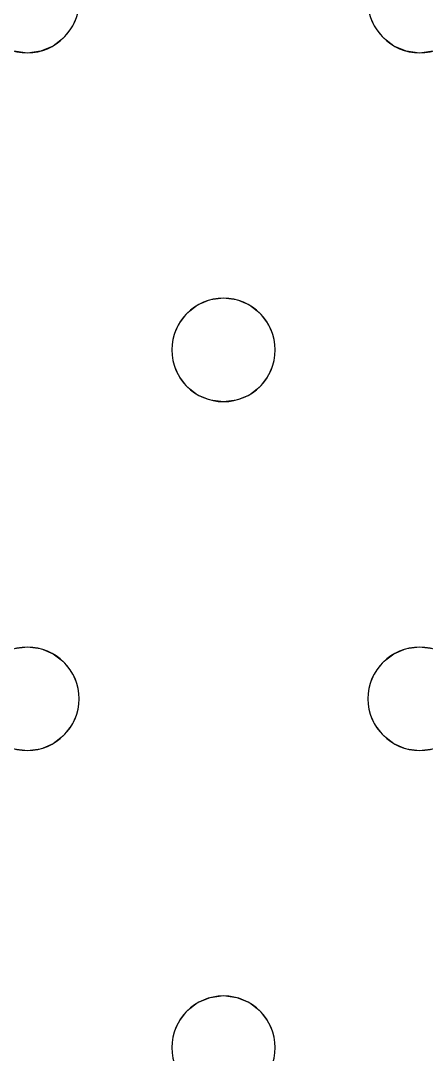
# Model space of a CAD drawing. Header units: millimetres. Extents: x -1 to 1601, y -701 to 1.
# Drawn here: x 1229.3 to 1260.6, y -233.5 to -153.5 of the extents above; entities that cross this region are included whole.
import ezdxf

# ---------------------------------------------------------------- set-up
doc = ezdxf.new("R2010")
doc.units = ezdxf.units.MM
doc.layers.add('IQ_200_3D', color=1, linetype='Continuous')
doc.layers.add('IQ_204_2D', color=7, linetype='Continuous')

msp = doc.modelspace()

# ---------------------------------------------------------------- linework, layer by layer
at = {"layer": 'IQ_200_3D', "lineweight": 18}
for points, invisible_edges in [([(122.762, -68.034, 850), (1477.238, -68.034, 850), (1477.238, -397.966, 850), (122.762, -397.966, 850)], 10), ([(122.762, -68.034, 860), (122.762, -397.966, 860), (1477.238, -397.966, 860), (1477.238, -68.034, 860)], 5), ([(1233.248, -154, 890), (1233.648, -153.035, 890), (1233.648, -153.035, 888), (1233.248, -154, 888)], 10), ([(1256.654, -154, 888), (1233.248, -154, 888), (1233.648, -153.035, 888), (1256.254, -153.035, 888)], 5), ([(1256.654, -154, 890), (1256.254, -153.035, 890), (1233.648, -153.035, 890), (1233.248, -154, 890)], 10), ([(1256.254, -153.035, 890), (1256.654, -154, 890), (1256.654, -154, 888), (1256.254, -153.035, 888)], 10), ([(1232.613, -154.828, 890), (1233.248, -154, 890), (1233.248, -154, 888), (1232.613, -154.828, 888)], 10), ([(1244.951, -175, 888), (1232.613, -154.828, 888), (1233.248, -154, 888), (1256.654, -154, 888)], 13), ([(1244.951, -175, 890), (1233.248, -154, 890), (1232.613, -154.828, 890), (1243.916, -175.136, 890)], 5), ([(1256.654, -154, 890), (1233.248, -154, 890), (1244.951, -175, 890), (1257.289, -154.828, 890)], 7), ([(1244.951, -175, 888), (1256.654, -154, 888), (1257.289, -154.828, 888), (1245.986, -175.136, 888)], 5), ([(1256.654, -154, 890), (1257.289, -154.828, 890), (1257.289, -154.828, 888), (1256.654, -154, 888)], 10), ([(1231.784, -155.464, 890), (1232.613, -154.828, 890), (1232.613, -154.828, 888), (1231.784, -155.464, 888)], 10), ([(1243.916, -175.136, 888), (1242.951, -175.536, 888), (1231.784, -155.464, 888), (1232.613, -154.828, 888)], 10), ([(1231.784, -155.464, 890), (1243.916, -175.136, 890), (1232.613, -154.828, 890)], 3), ([(1244.951, -175, 888), (1243.916, -175.136, 888), (1232.613, -154.828, 888)], 14), ([(1245.986, -175.136, 890), (1258.118, -155.464, 890), (1257.289, -154.828, 890), (1244.951, -175, 890)], 5), ([(1258.118, -155.464, 888), (1246.951, -175.536, 888), (1245.986, -175.136, 888), (1257.289, -154.828, 888)], 5), ([(1257.289, -154.828, 890), (1258.118, -155.464, 890), (1258.118, -155.464, 888), (1257.289, -154.828, 888)], 10), ([(1228.749, -155.864, 888), (1229.784, -156, 888), (1217.446, -176.172, 888), (1216.618, -175.536, 888)], 10), ([(1229.784, -156, 890), (1228.749, -155.864, 890), (1217.446, -176.172, 890), (1218.082, -177, 890)], 10), ([(1229.784, -156, 888), (1228.749, -155.864, 888), (1228.749, -155.864, 890), (1229.784, -156, 890)], 10), ([(1230.819, -155.864, 888), (1229.784, -156, 888), (1229.784, -156, 890), (1230.819, -155.864, 890)], 10), ([(1242.122, -176.172, 888), (1229.784, -156, 888), (1230.819, -155.864, 888), (1242.951, -175.536, 888)], 5), ([(1242.122, -176.172, 890), (1242.951, -175.536, 890), (1230.819, -155.864, 890), (1229.784, -156, 890)], 10), ([(1230.819, -155.864, 890), (1231.784, -155.464, 890), (1231.784, -155.464, 888), (1230.819, -155.864, 888)], 10), ([(1231.784, -155.464, 888), (1242.951, -175.536, 888), (1230.819, -155.864, 888)], 3), ([(1242.951, -175.536, 890), (1243.916, -175.136, 890), (1231.784, -155.464, 890), (1230.819, -155.864, 890)], 10), ([(1246.951, -175.536, 890), (1259.082, -155.864, 890), (1258.118, -155.464, 890), (1245.986, -175.136, 890)], 5), ([(1246.951, -175.536, 888), (1258.118, -155.464, 888), (1259.082, -155.864, 888)], 13), ([(1247.779, -176.172, 888), (1246.951, -175.536, 888), (1259.082, -155.864, 888), (1260.118, -156, 888)], 10), ([(1247.779, -176.172, 890), (1259.082, -155.864, 890), (1246.951, -175.536, 890)], 3), ([(1260.118, -156, 890), (1259.082, -155.864, 890), (1247.779, -176.172, 890), (1248.415, -177, 890)], 10), ([(1258.118, -155.464, 890), (1259.082, -155.864, 890), (1259.082, -155.864, 888), (1258.118, -155.464, 888)], 10), ([(1260.118, -156, 888), (1259.082, -155.864, 888), (1259.082, -155.864, 890), (1260.118, -156, 890)], 10), ([(1261.153, -155.864, 888), (1260.118, -156, 888), (1260.118, -156, 890), (1261.153, -155.864, 890)], 10), ([(1260.118, -156, 888), (1261.153, -155.864, 888), (1272.456, -176.172, 888), (1271.82, -177, 888)], 10), ([(1261.153, -155.864, 890), (1260.118, -156, 890), (1272.456, -176.172, 890), (1273.284, -175.536, 890)], 10), ([(1229.784, -156, 888), (1241.487, -177, 888), (1218.082, -177, 888), (1217.446, -176.172, 888)], 11), ([(1241.487, -177, 890), (1242.122, -176.172, 890), (1229.784, -156, 890), (1218.082, -177, 890)], 14), ([(1241.487, -177, 888), (1229.784, -156, 888), (1242.122, -176.172, 888)], 3), ([(1248.415, -177, 888), (1247.779, -176.172, 888), (1260.118, -156, 888), (1271.82, -177, 888)], 14), ([(1260.118, -156, 890), (1248.415, -177, 890), (1271.82, -177, 890), (1272.456, -176.172, 890)], 11), ([(1243.916, -175.136, 890), (1242.951, -175.536, 890), (1242.951, -175.536, 888), (1243.916, -175.136, 888)], 10), ([(1243.916, -175.136, 888), (1244.951, -175, 888), (1244.951, -175, 890), (1243.916, -175.136, 890)], 10), ([(1244.951, -175, 888), (1245.986, -175.136, 888), (1245.986, -175.136, 890), (1244.951, -175, 890)], 10), ([(1246.951, -175.536, 890), (1245.986, -175.136, 890), (1245.986, -175.136, 888), (1246.951, -175.536, 888)], 10), ([(1242.951, -175.536, 890), (1242.122, -176.172, 890), (1242.122, -176.172, 888), (1242.951, -175.536, 888)], 10), ([(1247.779, -176.172, 890), (1246.951, -175.536, 890), (1246.951, -175.536, 888), (1247.779, -176.172, 888)], 10), ([(1242.122, -176.172, 890), (1241.487, -177, 890), (1241.487, -177, 888), (1242.122, -176.172, 888)], 10), ([(1248.415, -177, 890), (1247.779, -176.172, 890), (1247.779, -176.172, 888), (1248.415, -177, 888)], 10), ([(1241.087, -177.965, 888), (1218.481, -177.965, 888), (1218.082, -177, 888), (1241.487, -177, 888)], 5), ([(1241.087, -177.965, 890), (1241.487, -177, 890), (1218.082, -177, 890), (1218.481, -177.965, 890)], 10), ([(1241.487, -177, 890), (1241.087, -177.965, 890), (1241.087, -177.965, 888), (1241.487, -177, 888)], 10), ([(1248.815, -177.965, 890), (1248.415, -177, 890), (1248.415, -177, 888), (1248.815, -177.965, 888)], 10), ([(1271.421, -177.965, 888), (1248.815, -177.965, 888), (1248.415, -177, 888), (1271.82, -177, 888)], 5), ([(1271.421, -177.965, 890), (1271.82, -177, 890), (1248.415, -177, 890), (1248.815, -177.965, 890)], 10), ([(1218.481, -177.965, 888), (1241.087, -177.965, 888), (1240.951, -179, 888), (1218.618, -179, 888)], 5), ([(1240.951, -179, 890), (1241.087, -177.965, 890), (1218.481, -177.965, 890)], 14), ([(1218.618, -179, 890), (1241.087, -180.035, 890), (1240.951, -179, 890), (1218.481, -177.965, 890)], 5), ([(1241.087, -177.965, 890), (1240.951, -179, 890), (1240.951, -179, 888), (1241.087, -177.965, 888)], 8), ([(1248.951, -179, 890), (1248.815, -177.965, 890), (1248.815, -177.965, 888), (1248.951, -179, 888)], 2), ([(1271.284, -179, 888), (1248.951, -179, 888), (1248.815, -177.965, 888), (1271.421, -177.965, 888)], 5), ([(1271.284, -179, 890), (1271.421, -177.965, 890), (1248.815, -177.965, 890), (1248.951, -179, 890)], 10), ([(1241.087, -180.035, 888), (1218.481, -180.035, 888), (1218.618, -179, 888), (1240.951, -179, 888)], 5), ([(1241.087, -180.035, 890), (1218.618, -179, 890), (1218.481, -180.035, 890)], 13), ([(1240.951, -179, 890), (1241.087, -180.035, 890), (1241.087, -180.035, 888), (1240.951, -179, 888)], 2), ([(1248.815, -180.035, 890), (1248.951, -179, 890), (1248.951, -179, 888), (1248.815, -180.035, 888)], 8), ([(1271.421, -180.035, 888), (1248.815, -180.035, 888), (1248.951, -179, 888), (1271.284, -179, 888)], 5), ([(1271.421, -180.035, 890), (1271.284, -179, 890), (1248.951, -179, 890), (1248.815, -180.035, 890)], 10), ([(1218.082, -181, 888), (1218.481, -180.035, 888), (1241.487, -181, 888), (1229.784, -202, 888)], 14), ([(1218.481, -180.035, 890), (1218.082, -181, 890), (1241.487, -181, 890), (1241.087, -180.035, 890)], 10), ([(1241.087, -180.035, 888), (1241.487, -181, 888), (1218.481, -180.035, 888)], 14), ([(1241.087, -180.035, 890), (1241.487, -181, 890), (1241.487, -181, 888), (1241.087, -180.035, 888)], 10), ([(1248.415, -181, 890), (1248.815, -180.035, 890), (1248.815, -180.035, 888), (1248.415, -181, 888)], 10), ([(1271.82, -181, 888), (1248.415, -181, 888), (1248.815, -180.035, 888), (1271.421, -180.035, 888)], 5), ([(1271.82, -181, 890), (1271.421, -180.035, 890), (1248.815, -180.035, 890), (1248.415, -181, 890)], 10), ([(1229.784, -202, 888), (1217.446, -181.828, 888), (1218.082, -181, 888)], 13), ([(1229.784, -202, 890), (1218.082, -181, 890), (1217.446, -181.828, 890), (1228.749, -202.136, 890)], 5), ([(1229.784, -202, 890), (1242.122, -181.828, 890), (1241.487, -181, 890), (1218.082, -181, 890)], 13), ([(1241.487, -181, 888), (1242.122, -181.828, 888), (1229.784, -202, 888)], 14), ([(1241.487, -181, 890), (1242.122, -181.828, 890), (1242.122, -181.828, 888), (1241.487, -181, 888)], 10), ([(1247.779, -181.828, 890), (1248.415, -181, 890), (1248.415, -181, 888), (1247.779, -181.828, 888)], 10), ([(1260.118, -202, 888), (1247.779, -181.828, 888), (1248.415, -181, 888), (1271.82, -181, 888)], 13), ([(1247.779, -181.828, 890), (1259.082, -202.136, 890), (1260.118, -202, 890), (1248.415, -181, 890)], 5), ([(1271.82, -181, 890), (1248.415, -181, 890), (1260.118, -202, 890), (1272.456, -181.828, 890)], 7), ([(1260.118, -202, 888), (1271.82, -181, 888), (1272.456, -181.828, 888), (1261.153, -202.136, 888)], 5), ([(1228.749, -202.136, 888), (1216.618, -182.464, 888), (1217.446, -181.828, 888), (1229.784, -202, 888)], 5), ([(1230.819, -202.136, 888), (1229.784, -202, 888), (1242.122, -181.828, 888), (1242.951, -182.464, 888)], 10), ([(1242.122, -181.828, 890), (1229.784, -202, 890), (1230.819, -202.136, 890)], 13), ([(1242.951, -182.464, 890), (1242.122, -181.828, 890), (1230.819, -202.136, 890), (1231.784, -202.536, 890)], 10), ([(1242.122, -181.828, 890), (1242.951, -182.464, 890), (1242.951, -182.464, 888), (1242.122, -181.828, 888)], 10), ([(1246.951, -182.464, 890), (1247.779, -181.828, 890), (1247.779, -181.828, 888), (1246.951, -182.464, 888)], 10), ([(1259.082, -202.136, 888), (1246.951, -182.464, 888), (1247.779, -181.828, 888), (1260.118, -202, 888)], 5), ([(1246.951, -182.464, 890), (1258.118, -202.536, 890), (1259.082, -202.136, 890), (1247.779, -181.828, 890)], 5), ([(1261.153, -202.136, 890), (1273.284, -182.464, 890), (1272.456, -181.828, 890), (1260.118, -202, 890)], 5), ([(1231.784, -202.536, 888), (1230.819, -202.136, 888), (1242.951, -182.464, 888), (1243.916, -182.864, 888)], 10), ([(1243.916, -182.864, 890), (1242.951, -182.464, 890), (1231.784, -202.536, 890)], 14), ([(1243.916, -182.864, 888), (1244.951, -183, 888), (1232.613, -203.172, 888), (1231.784, -202.536, 888)], 10), ([(1232.613, -203.172, 890), (1244.951, -183, 890), (1243.916, -182.864, 890), (1231.784, -202.536, 890)], 5), ([(1244.951, -183, 888), (1256.654, -204, 888), (1233.248, -204, 888), (1232.613, -203.172, 888)], 11), ([(1232.613, -203.172, 890), (1233.248, -204, 890), (1244.951, -183, 890)], 14), ([(1256.654, -204, 890), (1257.289, -203.172, 890), (1244.951, -183, 890), (1233.248, -204, 890)], 14), ([(1242.951, -182.464, 890), (1243.916, -182.864, 890), (1243.916, -182.864, 888), (1242.951, -182.464, 888)], 10), ([(1244.951, -183, 888), (1243.916, -182.864, 888), (1243.916, -182.864, 890), (1244.951, -183, 890)], 10), ([(1245.986, -182.864, 888), (1244.951, -183, 888), (1244.951, -183, 890), (1245.986, -182.864, 890)], 10), ([(1257.289, -203.172, 888), (1244.951, -183, 888), (1245.986, -182.864, 888), (1258.118, -202.536, 888)], 5), ([(1257.289, -203.172, 890), (1258.118, -202.536, 890), (1245.986, -182.864, 890), (1244.951, -183, 890)], 10), ([(1256.654, -204, 888), (1244.951, -183, 888), (1257.289, -203.172, 888)], 3), ([(1245.986, -182.864, 890), (1246.951, -182.464, 890), (1246.951, -182.464, 888), (1245.986, -182.864, 888)], 10), ([(1258.118, -202.536, 888), (1245.986, -182.864, 888), (1246.951, -182.464, 888), (1259.082, -202.136, 888)], 5), ([(1246.951, -182.464, 890), (1245.986, -182.864, 890), (1258.118, -202.536, 890)], 14), ([(1228.749, -202.136, 888), (1229.784, -202, 888), (1229.784, -202, 890), (1228.749, -202.136, 890)], 10), ([(1229.784, -202, 888), (1230.819, -202.136, 888), (1230.819, -202.136, 890), (1229.784, -202, 890)], 10), ([(1231.784, -202.536, 890), (1230.819, -202.136, 890), (1230.819, -202.136, 888), (1231.784, -202.536, 888)], 10), ([(1259.082, -202.136, 890), (1258.118, -202.536, 890), (1258.118, -202.536, 888), (1259.082, -202.136, 888)], 10), ([(1259.082, -202.136, 888), (1260.118, -202, 888), (1260.118, -202, 890), (1259.082, -202.136, 890)], 10), ([(1260.118, -202, 888), (1261.153, -202.136, 888), (1261.153, -202.136, 890), (1260.118, -202, 890)], 10), ([(1232.613, -203.172, 890), (1231.784, -202.536, 890), (1231.784, -202.536, 888), (1232.613, -203.172, 888)], 10), ([(1233.248, -204, 890), (1232.613, -203.172, 890), (1232.613, -203.172, 888), (1233.248, -204, 888)], 10), ([(1257.289, -203.172, 890), (1256.654, -204, 890), (1256.654, -204, 888), (1257.289, -203.172, 888)], 10), ([(1258.118, -202.536, 890), (1257.289, -203.172, 890), (1257.289, -203.172, 888), (1258.118, -202.536, 888)], 10), ([(1233.648, -204.965, 890), (1233.248, -204, 890), (1233.248, -204, 888), (1233.648, -204.965, 888)], 10), ([(1256.254, -204.965, 888), (1256.118, -206, 888), (1233.648, -204.965, 888), (1233.248, -204, 888)], 10), ([(1256.654, -204, 888), (1256.254, -204.965, 888), (1233.248, -204, 888)], 14), ([(1256.254, -204.965, 890), (1256.654, -204, 890), (1233.248, -204, 890), (1233.648, -204.965, 890)], 10), ([(1256.654, -204, 890), (1256.254, -204.965, 890), (1256.254, -204.965, 888), (1256.654, -204, 888)], 10), ([(1233.784, -206, 890), (1233.648, -204.965, 890), (1233.648, -204.965, 888), (1233.784, -206, 888)], 2), ([(1233.648, -204.965, 888), (1256.118, -206, 888), (1233.784, -206, 888)], 3), ([(1256.118, -206, 890), (1256.254, -204.965, 890), (1233.648, -204.965, 890), (1233.784, -206, 890)], 10), ([(1256.254, -204.965, 890), (1256.118, -206, 890), (1256.118, -206, 888), (1256.254, -204.965, 888)], 8), ([(1233.648, -207.035, 890), (1233.784, -206, 890), (1233.784, -206, 888), (1233.648, -207.035, 888)], 8), ([(1256.254, -207.035, 888), (1233.648, -207.035, 888), (1233.784, -206, 888), (1256.118, -206, 888)], 5), ([(1256.254, -207.035, 890), (1256.118, -206, 890), (1233.784, -206, 890), (1233.648, -207.035, 890)], 10), ([(1256.118, -206, 890), (1256.254, -207.035, 890), (1256.254, -207.035, 888), (1256.118, -206, 888)], 2), ([(1233.248, -208, 890), (1233.648, -207.035, 890), (1233.648, -207.035, 888), (1233.248, -208, 888)], 10), ([(1256.654, -208, 888), (1233.248, -208, 888), (1233.648, -207.035, 888), (1256.254, -207.035, 888)], 5), ([(1256.654, -208, 890), (1256.254, -207.035, 890), (1233.648, -207.035, 890), (1233.248, -208, 890)], 10), ([(1256.254, -207.035, 890), (1256.654, -208, 890), (1256.654, -208, 888), (1256.254, -207.035, 888)], 10), ([(1232.613, -208.828, 890), (1233.248, -208, 890), (1233.248, -208, 888), (1232.613, -208.828, 888)], 10), ([(1244.951, -229, 888), (1232.613, -208.828, 888), (1233.248, -208, 888), (1256.654, -208, 888)], 13), ([(1244.951, -229, 890), (1256.654, -208, 890), (1233.248, -208, 890), (1232.613, -208.828, 890)], 11), ([(1257.289, -208.828, 888), (1245.986, -229.136, 888), (1244.951, -229, 888), (1256.654, -208, 888)], 5), ([(1244.951, -229, 890), (1245.986, -229.136, 890), (1257.289, -208.828, 890), (1256.654, -208, 890)], 10), ([(1256.654, -208, 890), (1257.289, -208.828, 890), (1257.289, -208.828, 888), (1256.654, -208, 888)], 10), ([(1230.819, -209.864, 890), (1231.784, -209.464, 890), (1231.784, -209.464, 888), (1230.819, -209.864, 888)], 10), ([(1230.819, -209.864, 888), (1231.784, -209.464, 888), (1242.951, -229.536, 888), (1242.122, -230.172, 888)], 10), ([(1231.784, -209.464, 890), (1230.819, -209.864, 890), (1242.951, -229.536, 890), (1243.916, -229.136, 890)], 10), ([(1231.784, -209.464, 890), (1232.613, -208.828, 890), (1232.613, -208.828, 888), (1231.784, -209.464, 888)], 10), ([(1231.784, -209.464, 888), (1232.613, -208.828, 888), (1243.916, -229.136, 888), (1242.951, -229.536, 888)], 10), ([(1232.613, -208.828, 890), (1231.784, -209.464, 890), (1243.916, -229.136, 890), (1244.951, -229, 890)], 10), ([(1232.613, -208.828, 888), (1244.951, -229, 888), (1243.916, -229.136, 888)], 13), ([(1258.118, -209.464, 888), (1246.951, -229.536, 888), (1245.986, -229.136, 888), (1257.289, -208.828, 888)], 5), ([(1258.118, -209.464, 890), (1257.289, -208.828, 890), (1245.986, -229.136, 890), (1246.951, -229.536, 890)], 10), ([(1258.118, -209.464, 888), (1259.082, -209.864, 888), (1246.951, -229.536, 888)], 14), ([(1259.082, -209.864, 890), (1258.118, -209.464, 890), (1246.951, -229.536, 890), (1247.779, -230.172, 890)], 10), ([(1257.289, -208.828, 890), (1258.118, -209.464, 890), (1258.118, -209.464, 888), (1257.289, -208.828, 888)], 10), ([(1258.118, -209.464, 890), (1259.082, -209.864, 890), (1259.082, -209.864, 888), (1258.118, -209.464, 888)], 10), ([(1217.446, -230.172, 888), (1216.618, -229.536, 888), (1228.749, -209.864, 888), (1229.784, -210, 888)], 10), ([(1217.446, -230.172, 890), (1229.784, -210, 890), (1228.749, -209.864, 890), (1216.618, -229.536, 890)], 5), ([(1218.082, -231, 888), (1217.446, -230.172, 888), (1229.784, -210, 888), (1241.487, -231, 888)], 14), ([(1229.784, -210, 890), (1217.446, -230.172, 890), (1218.082, -231, 890), (1241.487, -231, 890)], 13), ([(1229.784, -210, 888), (1228.749, -209.864, 888), (1228.749, -209.864, 890), (1229.784, -210, 890)], 10), ([(1230.819, -209.864, 888), (1229.784, -210, 888), (1229.784, -210, 890), (1230.819, -209.864, 890)], 10), ([(1242.122, -230.172, 888), (1241.487, -231, 888), (1229.784, -210, 888), (1230.819, -209.864, 888)], 10), ([(1242.122, -230.172, 890), (1242.951, -229.536, 890), (1230.819, -209.864, 890), (1229.784, -210, 890)], 10), ([(1241.487, -231, 890), (1242.122, -230.172, 890), (1229.784, -210, 890)], 14), ([(1247.779, -230.172, 888), (1246.951, -229.536, 888), (1259.082, -209.864, 888), (1260.118, -210, 888)], 10), ([(1260.118, -210, 890), (1259.082, -209.864, 890), (1247.779, -230.172, 890), (1248.415, -231, 890)], 10), ([(1248.415, -231, 888), (1247.779, -230.172, 888), (1260.118, -210, 888), (1271.82, -231, 888)], 14), ([(1260.118, -210, 890), (1248.415, -231, 890), (1271.82, -231, 890), (1272.456, -230.172, 890)], 11), ([(1260.118, -210, 888), (1259.082, -209.864, 888), (1259.082, -209.864, 890), (1260.118, -210, 890)], 10), ([(1261.153, -209.864, 888), (1260.118, -210, 888), (1260.118, -210, 890), (1261.153, -209.864, 890)], 10), ([(1260.118, -210, 888), (1261.153, -209.864, 888), (1272.456, -230.172, 888), (1271.82, -231, 888)], 10), ([(1261.153, -209.864, 890), (1260.118, -210, 890), (1272.456, -230.172, 890), (1273.284, -229.536, 890)], 10), ([(1242.951, -229.536, 890), (1242.122, -230.172, 890), (1242.122, -230.172, 888), (1242.951, -229.536, 888)], 10), ([(1243.916, -229.136, 890), (1242.951, -229.536, 890), (1242.951, -229.536, 888), (1243.916, -229.136, 888)], 10), ([(1243.916, -229.136, 888), (1244.951, -229, 888), (1244.951, -229, 890), (1243.916, -229.136, 890)], 10), ([(1244.951, -229, 888), (1245.986, -229.136, 888), (1245.986, -229.136, 890), (1244.951, -229, 890)], 10), ([(1246.951, -229.536, 890), (1245.986, -229.136, 890), (1245.986, -229.136, 888), (1246.951, -229.536, 888)], 10), ([(1247.779, -230.172, 890), (1246.951, -229.536, 890), (1246.951, -229.536, 888), (1247.779, -230.172, 888)], 10), ([(1242.122, -230.172, 890), (1241.487, -231, 890), (1241.487, -231, 888), (1242.122, -230.172, 888)], 10), ([(1248.415, -231, 890), (1247.779, -230.172, 890), (1247.779, -230.172, 888), (1248.415, -231, 888)], 10), ([(1218.481, -231.965, 888), (1218.082, -231, 888), (1241.487, -231, 888), (1241.087, -231.965, 888)], 10), ([(1218.481, -231.965, 890), (1241.087, -231.965, 890), (1241.487, -231, 890), (1218.082, -231, 890)], 5), ([(1241.487, -231, 890), (1241.087, -231.965, 890), (1241.087, -231.965, 888), (1241.487, -231, 888)], 10), ([(1248.815, -231.965, 890), (1248.415, -231, 890), (1248.415, -231, 888), (1248.815, -231.965, 888)], 10), ([(1248.815, -231.965, 888), (1248.415, -231, 888), (1271.82, -231, 888), (1271.421, -231.965, 888)], 10), ([(1248.815, -231.965, 890), (1271.421, -231.965, 890), (1271.82, -231, 890), (1248.415, -231, 890)], 5), ([(1241.087, -231.965, 888), (1240.951, -233, 888), (1218.618, -233, 888), (1218.481, -231.965, 888)], 10), ([(1218.618, -233, 890), (1240.951, -233, 890), (1241.087, -231.965, 890), (1218.481, -231.965, 890)], 5), ([(1241.087, -231.965, 890), (1240.951, -233, 890), (1240.951, -233, 888), (1241.087, -231.965, 888)], 8), ([(1248.951, -233, 890), (1248.815, -231.965, 890), (1248.815, -231.965, 888), (1248.951, -233, 888)], 2), ([(1248.951, -233, 888), (1248.815, -231.965, 888), (1271.421, -231.965, 888), (1271.284, -233, 888)], 10), ([(1248.951, -233, 890), (1271.284, -233, 890), (1271.421, -231.965, 890), (1248.815, -231.965, 890)], 5), ([(1218.618, -233, 888), (1240.951, -233, 888), (1241.087, -234.035, 888), (1218.481, -234.035, 888)], 5), ([(1241.087, -234.035, 890), (1240.951, -233, 890), (1218.618, -233, 890), (1218.481, -234.035, 890)], 10), ([(1240.951, -233, 890), (1241.087, -234.035, 890), (1241.087, -234.035, 888), (1240.951, -233, 888)], 2), ([(1248.815, -234.035, 890), (1248.951, -233, 890), (1248.951, -233, 888), (1248.815, -234.035, 888)], 8), ([(1248.951, -233, 888), (1271.284, -233, 888), (1271.421, -234.035, 888), (1248.815, -234.035, 888)], 5), ([(1271.421, -234.035, 890), (1271.284, -233, 890), (1248.951, -233, 890), (1248.815, -234.035, 890)], 10)]:
    msp.add_3dface(points, dxfattribs=dict(at, invisible_edges=invisible_edges))
at = {"layer": 'IQ_204_2D'}
for centre, start, end in [((1229.784, -152), 180, 360), ((1260.118, -152), 180, 360), ((1244.951, -179), 360, 180), ((1244.951, -179), 180, 360), ((1229.784, -206), 0, 180), ((1260.118, -206), 360, 180), ((1229.784, -206), 180, 360), ((1260.118, -206), 180, 360), ((1244.951, -233), 360, 180), ((1244.951, -233), 180, 360)]:
    msp.add_arc(centre, 4, start, end, dxfattribs=at)

# ---------------------------------------------------------------- meshes
at = {"layer": 'IQ_200_3D', "lineweight": 18}
mesh = msp.add_polyface(dxfattribs=at)
corners = [(1600, 0, 850), (1600, -700, 850), (0, -700, 850), (0, 0, 850), (1210.5, -594, 850), (1211.556, -602.023, 850), (1214.653, -609.5, 850), (1219.58, -615.92, 850), (1226, -620.847, 850), (1233.477, -623.944, 850), (1241.5, -625, 850), (1459.5, -625, 850), (1467.523, -623.944, 850), (1475, -620.847, 850), (1481.42, -615.92, 850), (1486.347, -609.5, 850), (1489.444, -602.023, 850), (1490.5, -594, 850), (1490.5, -476, 850), (1489.444, -467.977, 850), (1486.347, -460.5, 850), (1481.42, -454.08, 850), (1475, -449.153, 850), (1467.523, -446.056, 850), (1459.5, -445, 850), (1241.5, -445, 850), (1233.477, -446.056, 850), (1226, -449.153, 850), (1219.58, -454.08, 850), (1214.653, -460.5, 850), (1211.556, -467.977, 850), (1210.5, -476, 850), (1477.5, -68.034, 850), (122.5, -68.034, 850), (110.412, -69.625, 850), (99.148, -74.291, 850), (89.475, -81.713, 850), (82.053, -91.386, 850), (77.388, -102.65, 850), (75.796, -114.738, 850), (75.796, -351.262, 850), (77.388, -363.35, 850), (82.053, -374.614, 850), (89.475, -384.287, 850), (99.148, -391.709, 850), (110.412, -396.375, 850), (122.5, -397.966, 850), (1477.5, -397.966, 850), (1489.588, -396.375, 850), (1500.852, -391.709, 850), (1510.525, -384.287, 850), (1517.947, -374.614, 850), (1522.612, -363.35, 850), (1524.204, -351.262, 850), (1524.204, -114.738, 850), (1522.612, -102.65, 850), (1517.947, -91.386, 850), (1510.525, -81.713, 850), (1500.852, -74.291, 850), (1489.588, -69.625, 850)]
mesh.append_faces([[corners[k] for k in face] for face in [(37, 3, 36), (35, 3, 34), (4, 46, 31), (31, 46, 30), (55, 0, 54), (16, 1, 15), (14, 1, 13), (21, 49, 20), (11, 1, 10)]], dxfattribs={"vtx0": -1, "vtx1": -1})
mesh.append_faces([[corners[k] for k in face] for face in [(3, 37, 38), (3, 38, 39), (3, 39, 40, 2), (2, 40, 41), (46, 4, 5), (2, 6, 7), (46, 29, 30), (46, 28, 29), (26, 46, 47, 25), (46, 26, 27), (0, 59, 32, 3), (20, 49, 50, 19), (47, 24, 25), (0, 55, 56), (1, 52, 53), (19, 50, 51, 18), (1, 16, 17)]], dxfattribs={"vtx0": -1, "vtx2": -1})
mesh.append_faces([[corners[k] for k in face] for face in [(2, 45, 46, 5), (1, 17, 18, 51)]], dxfattribs={"vtx0": -1, "vtx2": -1, "vtx3": -1})
mesh.append_faces([[corners[k] for k in face] for face in [(41, 42, 2), (35, 36, 3), (33, 34, 3, 32), (43, 44, 2), (44, 45, 2), (42, 43, 2), (5, 6, 2), (27, 28, 46), (7, 8, 2), (8, 9, 2), (58, 59, 0), (56, 57, 0), (57, 58, 0), (51, 52, 1), (23, 24, 47), (11, 12, 1), (12, 13, 1), (14, 15, 1)]], dxfattribs={"vtx1": -1, "vtx2": -1})
mesh.append_faces([[corners[k] for k in face] for face in [(1, 2, 9, 10), (47, 48, 22, 23), (48, 49, 21, 22), (53, 54, 0, 1)]], dxfattribs={"vtx1": -1, "vtx3": -1})
mesh = msp.add_polyface(dxfattribs=at)
corners = [(1600, -700, 900), (1600, -23, 900), (0, -23, 900), (0, -700, 900), (90, -35.113, 900), (1510, -35.113, 900), (1529.382, -37.665, 900), (1547.443, -45.146, 900), (1562.953, -57.047, 900), (1574.854, -72.557, 900), (1582.335, -90.618, 900), (1584.887, -110, 900), (1584.887, -610, 900), (1582.335, -629.382, 900), (1574.854, -647.443, 900), (1562.953, -662.953, 900), (1547.443, -674.854, 900), (1529.382, -682.335, 900), (1510, -684.887, 900), (90, -684.887, 900), (70.618, -682.335, 900), (52.557, -674.854, 900), (37.047, -662.953, 900), (25.146, -647.443, 900), (17.665, -629.382, 900), (15.113, -610, 900), (15.113, -110, 900), (17.665, -90.618, 900), (25.146, -72.557, 900), (37.047, -57.047, 900), (52.557, -45.146, 900), (70.618, -37.665, 900)]
mesh.append_faces([[corners[k] for k in face] for face in [(9, 1, 8), (14, 0, 13), (31, 2, 30), (28, 2, 27), (21, 3, 20), (23, 3, 22)]], dxfattribs={"vtx0": -1, "vtx1": -1})
mesh.append_faces([[corners[k] for k in face] for face in [(1, 9, 10), (1, 11, 12, 0), (0, 14, 15), (0, 18, 19), (2, 28, 29), (3, 23, 24)]], dxfattribs={"vtx0": -1, "vtx2": -1})
mesh.append_faces([[corners[k] for k in face] for face in [(10, 11, 1), (5, 6, 1), (7, 8, 1), (6, 7, 1), (12, 13, 0), (15, 16, 0), (17, 18, 0), (16, 17, 0), (31, 4, 2), (29, 30, 2), (26, 27, 2), (21, 22, 3), (24, 25, 3)]], dxfattribs={"vtx1": -1, "vtx2": -1})
mesh.append_faces([[corners[k] for k in face] for face in [(4, 5, 1, 2), (25, 26, 2, 3), (19, 20, 3, 0)]], dxfattribs={"vtx1": -1, "vtx3": -1})
mesh = msp.add_polyface(dxfattribs=at)
corners = [(1510, -48.392, 890), (90, -48.392, 890), (66.424, -53.082, 890), (46.437, -66.437, 890), (33.082, -86.424, 890), (28.392, -110, 890), (28.392, -610, 890), (33.082, -633.576, 890), (46.437, -653.563, 890), (66.424, -666.918, 890), (90, -671.608, 890), (1510, -671.608, 890), (1533.576, -666.918, 890), (1553.563, -653.563, 890), (1566.918, -633.576, 890), (1571.608, -610, 890), (1571.608, -110, 890), (1566.918, -86.424, 890), (1553.563, -66.437, 890), (1533.576, -53.082, 890), (122.5, -418.034, 890), (1477.5, -418.034, 890), (1489.656, -419.634, 890), (1500.983, -424.326, 890), (1510.71, -431.79, 890), (1518.174, -441.517, 890), (1522.866, -452.844, 890), (1524.466, -465, 890), (1524.466, -605, 890), (1522.866, -617.156, 890), (1518.174, -628.483, 890), (1510.71, -638.21, 890), (1500.983, -645.674, 890), (1489.656, -650.366, 890), (1477.5, -651.966, 890), (122.5, -651.966, 890), (110.344, -650.366, 890), (99.017, -645.674, 890), (89.29, -638.21, 890), (81.826, -628.483, 890), (77.134, -617.156, 890), (75.534, -605, 890), (75.534, -465, 890), (77.134, -452.844, 890), (81.826, -441.517, 890), (89.29, -431.79, 890), (99.017, -424.326, 890), (110.344, -419.634, 890), (122.5, -68.034, 890), (1477.5, -68.034, 890), (1489.588, -69.625, 890), (1500.852, -74.291, 890), (1510.525, -81.713, 890), (1517.947, -91.386, 890), (1522.612, -102.65, 890), (1524.204, -114.738, 890), (1524.204, -351.262, 890), (1522.612, -363.35, 890), (1517.947, -374.614, 890), (1510.525, -384.287, 890), (1500.852, -391.709, 890), (1489.588, -396.375, 890), (1477.5, -397.966, 890), (122.5, -397.966, 890), (110.412, -396.375, 890), (99.148, -391.709, 890), (89.475, -384.287, 890), (82.053, -374.614, 890), (77.388, -363.35, 890), (75.796, -351.262, 890), (75.796, -114.738, 890), (77.388, -102.65, 890), (82.053, -91.386, 890), (89.475, -81.713, 890), (99.148, -74.291, 890), (110.412, -69.625, 890)]
mesh.append_faces([[corners[k] for k in face] for face in [(65, 47, 64), (75, 1, 74), (71, 5, 70), (73, 2, 72)]], dxfattribs={"vtx0": -1, "vtx1": -1})
mesh.append_faces([[corners[k] for k in face] for face in [(15, 28, 29, 14), (11, 32, 33), (16, 55, 56, 15), (54, 17, 18, 53), (53, 18, 19, 52), (52, 19, 0, 51), (0, 50, 51), (10, 37, 38, 9), (64, 47, 20, 63), (8, 39, 40, 7), (39, 8, 9, 38), (69, 42, 43), (1, 75, 48, 0), (3, 71, 72, 2)]], dxfattribs={"vtx0": -1, "vtx2": -1})
mesh.append_faces([[corners[k] for k in face] for face in [(6, 41, 42, 69)]], dxfattribs={"vtx0": -1, "vtx2": -1, "vtx3": -1})
mesh.append_faces([[corners[k] for k in face] for face in [(11, 33, 34, 35), (71, 3, 4, 5)]], dxfattribs={"vtx0": -1, "vtx3": -1})
mesh.append_faces([[corners[k] for k in face] for face in [(49, 50, 0, 48), (36, 37, 10)]], dxfattribs={"vtx1": -1, "vtx2": -1})
mesh.append_faces([[corners[k] for k in face] for face in [(27, 28, 15, 56)]], dxfattribs={"vtx1": -1, "vtx2": -1, "vtx3": -1})
mesh.append_faces([[corners[k] for k in face] for face in [(13, 14, 29, 30), (12, 13, 30, 31), (26, 27, 56, 57), (31, 32, 11, 12), (24, 25, 58, 59), (21, 22, 61, 62), (22, 23, 60, 61), (23, 24, 59, 60), (25, 26, 57, 58), (54, 55, 16, 17), (20, 21, 62, 63), (35, 36, 10, 11), (45, 46, 66, 67), (46, 47, 65, 66), (6, 7, 40, 41), (43, 44, 68, 69), (44, 45, 67, 68), (73, 74, 1, 2), (69, 70, 5, 6)]], dxfattribs={"vtx1": -1, "vtx3": -1})

doc.saveas('drawing.dxf')
